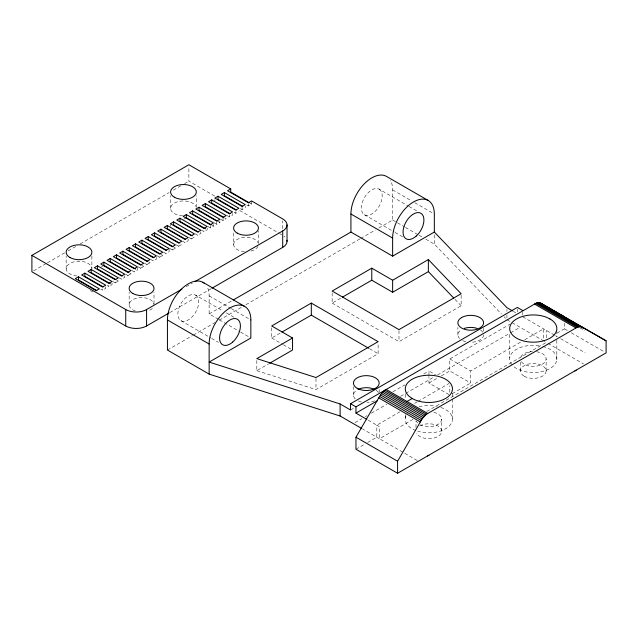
<?xml version="1.0" encoding="UTF-8"?>
<svg xmlns="http://www.w3.org/2000/svg" width="638" height="638" viewBox="0 0 638 638"><rect width="100%" height="100%" fill="white"/><g stroke="black" fill="none" stroke-linecap="round" stroke-linejoin="round"><path stroke-width="0.48" stroke-dasharray="3.19 2.39" d="M66.161 268.662L66.161 256.109M91.88 256.109L91.88 268.662A12.856 7.425 0 0 0 79.303 261.245A12.856 7.425 0 0 0 66.177 268.343A12.856 7.425 0 0 0 78.187 276.071M100.844 289.229L102.511 290.194L102.511 287.81M105.677 286.773L105.677 288.36L102.511 290.194M107.184 285.569L108.851 286.534L108.851 284.947M112.025 283.113L112.025 284.7L108.851 286.534M112.695 281.422L115.199 282.873L115.199 280.489M115.199 282.873L118.365 281.039L118.365 279.452M119.035 277.761L121.539 279.205L121.539 276.82M124.713 275.783L124.713 277.378L121.539 279.205M125.383 274.101L127.879 275.544L127.879 273.16M129.155 304.781L129.155 292.22M127.879 275.544L131.053 273.71L131.053 272.123M131.723 270.44L134.227 271.884L134.227 270.297M137.401 267.665L137.401 270.049L134.227 271.884M138.071 266.772L140.567 268.223L140.567 266.628M140.567 268.223L143.741 266.389L143.741 264.802M144.411 263.111L146.915 264.555L146.915 262.17M146.915 264.555L150.089 262.728L150.089 261.133M150.751 259.451L153.256 260.894L153.256 258.51M153.997 303.816L153.997 292.22M156.43 257.473L156.43 259.068L153.256 260.894M157.1 255.79L159.604 257.234L159.604 254.849M159.604 257.234L162.77 255.399L162.77 253.812M163.44 252.122L165.944 253.573L165.944 251.189M169.118 249.354L169.118 251.739L165.944 253.573M170.466 226.083L170.466 224.496M170.601 208.371L170.601 195.81M169.788 248.461L172.292 249.905L172.292 248.318M172.292 249.905L175.458 248.078L175.458 246.491M176.128 244.801L178.632 246.244L178.632 243.86M182.476 241.14L184.972 242.584L184.972 240.199M188.146 239.162L188.146 240.749L184.972 242.584M214.703 196.073L188.872 181.16L188.872 166.678M188.816 237.48L191.32 238.923L191.32 236.539M196.313 207.406L196.313 195.81M195.164 233.811L197.66 235.255L197.66 232.878M200.834 231.841L200.834 233.428L197.66 235.255M201.504 230.151L204.008 231.594L204.008 230.007M207.183 228.173L207.183 229.768L204.008 231.594M218.499 319.327L209.136 313.92L209.136 295.865A29.484 17.019 -60 0 0 206.776 286.111M244.394 251.595A12.417 7.17 0 0 1 233.596 244.482L233.596 230.964M258.43 243.517L258.43 230.964M282.706 228.579L282.706 220.852M353.444 395.105L353.444 386.772M379.163 392.33L379.163 389.555M378.82 227.989L392.633 220.022L392.633 189.925A29.492 17.027 -60 0 0 390.281 180.155M416 427.516L416 421.04M448.969 394.579L428.951 383.015L428.951 376.54M428.951 375.607L428.951 370.981L435.618 374.833M441.719 431.224L441.719 419.182M449.798 392.282L449.798 385.799M520.448 342.231L470.653 370.981L470.653 383.015L449.798 370.981L449.798 358.939L509.898 324.24M457.869 334.822L457.869 327.414M506.931 317.844L506.931 315.068M506.931 311.36L506.931 309.51M517.354 311.886L517.354 309.207M520.425 370.941L520.425 361.674M522.777 315.02L522.777 312.333M546.136 370.941L546.136 358.899M546.295 337.797L546.295 330.388M556.974 333.18L564.478 328.849L564.478 323.291M33.623 270.799L46.566 263.327M47.427 262.832L64.677 252.871M68.122 250.878L75.89 246.396M80.197 243.907L169.038 192.62M173.353 190.124L181.112 185.642M184.557 183.656L188.872 181.16M101.482 266.708L103.858 265.336M183.951 219.097L186.328 217.725M178.632 246.244L181.806 244.418L180.139 243.453M191.32 238.923L194.494 237.089L192.82 236.124M207.844 226.49L210.349 227.933L213.523 226.099L213.523 224.512M214.193 222.829L216.697 224.273L219.863 222.439L219.863 220.852M220.533 219.161L223.037 220.604L226.211 218.778L224.544 217.813M226.881 215.5L229.385 216.944L232.551 215.118L232.551 213.523M234.058 212.318L235.725 213.283L238.899 211.449M240.398 208.658L242.065 209.623L245.239 207.789L245.239 206.202M246.746 204.997L248.413 205.954L251.587 204.128L251.587 200.946M186.216 286.661L192.245 283.184M169.844 312.532L211.202 288.663M209.136 313.92L232.344 300.53M167.435 350.047L192.461 335.596M193.322 335.102L214.894 322.645M219.209 320.156L241.642 307.197M245.949 304.709L359.84 238.947M360.709 238.452L375.375 229.983M271.692 327.812L271.692 338.004L280.305 333.028M332.167 292.906L332.167 303.09L340.772 298.113M256.827 360.47L256.827 370.662L268.734 363.788M256.827 370.662L315.985 389.579L378.127 353.707L378.127 342.59M332.167 303.09L398.981 341.665L461.146 305.777L461.146 294.66M350.541 409.987L354.84 407.507M392.88 391.804L404.907 384.858M423.799 373.956L428.951 370.981M355.007 422.627L361.89 418.656M365.327 416.67L367.049 415.673M371.348 413.193L386.827 404.253M400.584 396.31L404.883 393.829M405.744 393.335L434.119 376.954M437.556 374.969L509.786 333.267M510.647 332.765L520.106 327.31M428.951 383.015L437.285 378.206M441.456 375.798L449.798 370.981M399.994 411.773L376.811 425.155L367.64 419.86M414.596 403.344L417.172 401.852M418.026 401.358L448.945 383.518M524.739 339.751L543.632 328.849L543.632 340.883L511.867 322.549M355.964 449.232L364.306 444.415M367.64 442.493L376.811 437.197L376.811 425.155L379.482 426.694L379.482 438.737L418.432 461.218M452.302 393.614L470.653 383.015M413.017 419.373L379.482 438.737L362.536 428.951M426.774 411.43L546.295 342.423L544.294 341.266M392.633 189.925L411.358 200.731M414.764 202.701L434.334 214.001M379.147 189.191A14.746 8.509 -60 0 1 374.474 212.031A14.746 8.509 -60 0 1 361.706 204.662A14.746 8.509 -60 0 1 379.147 189.191L408.089 205.899M408.942 206.393L417.451 211.306M579.83 327.772L584.926 330.715M392.633 220.022L404.548 226.897M405.401 227.391L418.169 234.76M419.014 235.255L422.42 237.216M425.825 239.178L434.334 244.099L501.452 313.992M564.478 328.849L567.876 330.811M571.273 332.765L604.401 351.889M364.41 214.735L394.196 231.929M395.05 232.423L402.706 236.842M513.343 311.36L515.751 312.748M522.777 316.807L554.765 335.277M555.61 335.763L557.309 336.744M560.69 338.698L585.245 352.87M506.923 319.702L511.046 322.078M547.994 343.404L583.555 363.931M249.913 203.163L251.587 204.128M239.665 210.484L279.261 233.349M280.122 233.851L281.844 234.84M218.196 221.474L219.863 222.439M449.798 358.939L470.653 370.981M211.856 225.142L213.523 226.099M369.561 348.763L378.127 353.707M173.791 247.113L175.458 248.078M161.103 254.442L162.77 255.399M209.136 295.865L230.414 308.154M231.267 308.64L250.846 319.941M148.415 261.763L150.089 262.728M271.692 338.004L282.538 344.265M283.368 344.743L290.88 349.074M195.651 295.147A14.738 8.509 -60 0 1 190.985 317.971A14.738 8.509 -60 0 1 178.225 310.602A14.738 8.509 -60 0 1 195.651 295.147L222.885 310.865M226.291 312.835L233.955 317.253M142.075 265.424L143.741 266.389M219.352 319.821L239.776 331.616M240.63 332.103L250.838 338.004M129.386 272.753L131.053 273.71M116.698 280.074L118.365 281.039M180.921 320.667L210.707 337.861M211.561 338.355L218.371 342.287M90.325 290.489L93.658 292.411M504.187 316.847L505.559 318.274M454.998 299.374L461.146 305.777M556.815 330.46L556.815 336.33M556.815 340.245L556.815 359.816M509.738 334.495L509.738 357.982M483.58 328.339L483.58 331.114M452.438 393.279L452.438 398.176M452.438 399.157L452.438 418.727M434.334 234.832L434.334 244.099M405.282 394.196L405.282 399.093M405.282 414.748L405.282 419.645M398.981 330.556L398.981 341.665M315.985 378.47L315.985 389.579M248.413 203.578L248.413 205.954M242.065 207.238L242.065 209.623M235.725 211.696L235.725 213.283M229.385 214.559L229.385 216.944M223.037 218.228L223.037 220.604M216.697 221.888L216.697 224.273M214.87 199.654L214.87 201.241M210.349 225.549L210.349 227.933M433.784 412.323A12.856 7.425 0 0 1 439.853 423.034A12.856 7.425 0 0 1 420.594 424.868M417.723 422.898A12.856 7.425 0 0 1 416.439 421.104M536.606 351.729A12.856 7.425 0 0 1 542.755 363.915A12.856 7.425 0 0 1 521.198 361.435M520.855 356.977A12.856 7.425 0 0 1 532.443 351.49M419.772 425.977A12.856 7.425 0 0 1 439.391 426.966A12.856 7.425 0 0 1 434.295 437.955A12.856 7.425 0 0 1 416.439 433.146M374.57 400.792A12.856 7.425 0 0 1 367.145 402.514M361.387 401.964A12.856 7.425 0 0 1 358.038 400.792M355.167 398.822A12.856 7.425 0 0 1 357.216 389.858M376.149 390.336A12.856 7.425 0 0 1 378.39 392.569M483.58 334.822A12.856 7.425 0 0 1 470.724 342.247M465.804 341.681A12.856 7.425 0 0 1 462.454 340.509M459.591 338.531A12.856 7.425 0 0 1 461.633 329.575M480.574 330.053A12.856 7.425 0 0 1 483.141 332.9M542.818 346.442A23.59 13.621 0 0 1 551.12 367.807A23.59 13.621 0 0 1 513.303 366.148M512.099 364.904A23.59 13.621 0 0 1 515.568 349.903A23.59 13.621 0 0 1 540.904 346.011M440.85 407.459A23.59 13.621 0 0 1 449.431 425.857A23.59 13.621 0 0 1 417.762 431.2M415.992 430.602A23.59 13.621 0 0 1 407.363 413.568M419.102 406.781A23.59 13.621 0 0 1 437.15 406.43M152.33 308.361A12.417 7.17 0 0 1 147.785 310.993M135.368 310.993A12.417 7.17 0 0 1 135.368 298.568A12.417 7.17 0 0 1 153.997 304.781M258.007 246.34A12.417 7.17 0 0 1 249.227 251.412M233.596 244.482A12.417 7.17 0 0 1 244.394 237.376A12.417 7.17 0 0 1 258.007 242.631M283.982 236.18A14.746 8.509 0 0 1 285.05 237.105M182.62 215.78A12.856 7.425 0 0 1 170.609 208.698A12.856 7.425 0 0 1 181.503 201.034A12.856 7.425 0 0 1 195.874 206.449M524.189 376.189A12.856 7.425 0 0 0 545.697 372.863A12.856 7.425 0 0 0 529.947 363.772A12.856 7.425 0 0 0 524.189 376.189"/><path stroke-width="0.96" d="M249.083 202.685L230.733 192.086L230.733 188.912L188.872 164.74L31.9 255.367L31.9 271.788L125.734 325.962A14.746 8.509 0 0 0 146.588 325.962L168.982 313.035M78.482 276.812L75.316 278.639L96.163 290.681L99.337 288.847L78.482 276.812L78.482 279.986L96.832 290.585M84.83 273.144L81.656 274.978L102.511 287.02L105.677 285.186L84.83 273.144L84.83 276.326L103.181 286.917M91.17 269.483L87.996 271.317L108.851 283.352L112.025 281.525L91.17 269.483L91.17 272.665L110.358 283.735M97.518 265.823L94.344 267.657L115.199 279.691L118.365 277.857L97.518 265.823L97.518 268.997L115.869 279.596M103.858 262.162L100.684 263.988L121.539 276.031L124.713 274.196L103.858 262.162L103.858 265.336L122.209 275.935M110.207 258.494L107.032 260.328L127.879 272.37L131.053 270.536L110.207 258.494L110.207 261.676L128.549 272.266M116.547 254.833L113.373 256.667L134.227 268.702L137.401 266.875L116.547 254.833L116.547 258.015L135.727 269.084M122.887 251.173L119.721 253.007L140.567 265.041L143.741 263.207L122.887 251.173L122.887 254.347L141.237 264.945M125.734 325.962L125.734 309.542L31.9 255.367M129.235 247.512L126.061 249.338L146.915 261.381L150.089 259.546L129.235 247.512L129.235 250.686L147.585 261.285M135.575 243.844L132.409 245.678L153.256 257.72L156.43 255.886L135.575 243.844L135.575 247.026L153.925 257.616M141.923 240.183L138.749 242.017L159.604 254.052L162.77 252.225L141.923 240.183L141.923 243.365L160.274 253.956M146.588 325.962L146.588 309.542L181.91 289.15M148.263 236.523L145.089 238.357L165.944 250.391L169.118 248.557L148.263 236.523L148.263 239.697L166.614 250.295M154.611 232.862L151.437 234.688L172.292 246.731L175.458 244.896L154.611 232.862L154.611 236.036L172.962 246.635M160.951 229.194L157.777 231.028L178.632 243.07L181.806 241.236L160.951 229.194L160.951 232.376L179.302 242.966M167.3 225.533L164.126 227.367L184.972 239.402L188.146 237.575L167.3 225.533L167.3 228.715L185.642 239.306M204.487 283.4A29.484 17.019 -60 0 0 181.328 289.229A29.484 17.019 -60 0 0 167.435 319.941L167.435 350.047L209.144 374.115L340.11 416.008L361.69 428.465M173.64 221.872L170.466 223.707L191.32 235.741L194.494 233.915L173.64 221.872L173.64 225.047L191.99 235.645M179.98 218.212L176.814 220.038L197.66 232.08L200.834 230.246L179.98 218.212L179.98 221.386L198.33 231.985M186.328 214.543L183.154 216.378L204.008 228.42L207.183 226.586L186.328 214.543L186.328 217.725L205.508 228.803M250.846 319.941L250.838 338.004L209.144 362.081L209.144 374.115M212.063 288.161L282.706 247.377L282.706 230.956A14.746 8.509 0 0 0 282.706 218.914L251.587 200.946L248.413 202.78L227.559 190.738L230.733 188.912M287.028 241.355L287.028 224.935M340.11 416.008L340.11 403.966L209.144 362.081L209.144 344.018A29.484 17.019 -60 0 1 229.991 307.907A29.484 17.019 -60 0 1 250.838 319.949M522.777 310.546L517.354 307.42L350.541 403.726L350.541 409.987L340.11 403.966M366.802 419.373L355.964 413.121L355.964 406.861L536.702 302.875L538.958 302.651L540.896 303.249L606.1 340.828L606.1 352.87L397.578 473.26L355.964 449.232L355.964 437.197L380.455 394.938L382.561 392.314L386.126 389.443L427.739 413.472L577.119 327.318L580.572 326.68L582.51 327.278L606.1 340.828M397.578 473.26L397.578 461.218L422.077 418.959L425.331 415.226L427.739 413.472M574.91 370.981L576.186 370.144M192.668 210.883L189.502 212.717L210.349 224.751L213.523 222.925L192.668 210.883L192.668 214.065L211.019 224.656M199.016 207.222L195.842 209.057L216.697 221.091L219.863 219.265L199.016 207.222L199.016 210.396L217.367 220.995M205.356 203.562L202.182 205.388L223.037 217.43L226.211 215.596L205.356 203.562L205.356 206.736L223.707 217.335M211.704 199.893L208.53 201.728L229.385 213.77L232.551 211.936L211.704 199.893L211.704 203.075L230.055 213.666M218.044 196.233L214.87 198.067L235.725 210.101L238.899 208.275L218.044 196.233L218.044 199.415L236.395 210.006M224.393 192.572L221.219 194.407L242.065 206.441L245.239 204.615L224.393 192.572L224.393 195.754L242.735 206.345M194.829 281.693L282.706 230.956M233.197 300.035L350.932 232.065L392.633 256.141L434.334 232.057L434.334 214.001A29.492 17.027 -60 0 0 413.488 201.959A29.492 17.027 -60 0 0 392.633 238.078L392.633 256.141M292.547 338.004L256.827 358.62L315.985 377.544L378.127 341.665L311.312 303.09L271.692 325.962L292.547 338.004L292.547 350.039L269.587 363.293M371.779 268.175L332.167 291.048L398.981 329.631L461.146 293.735L428.361 259.586L392.633 280.218L371.779 268.175L371.779 280.218L392.633 292.252L428.361 271.629L428.361 259.586M282.028 332.031L311.312 315.132L368.708 348.268M342.494 297.125L371.779 280.218M355.964 413.121L377.425 400.72M406.972 401.485L412.188 398.471L412.746 398.798A23.59 13.621 0 0 0 451.289 393.072A23.59 13.621 0 0 0 426.017 375.327A23.59 13.621 0 0 0 408.838 396.046L412.188 398.471M427.5 455.987L428.951 455.253M564.478 316.807L540.896 303.249M428.234 200.499L386.524 176.423A29.492 17.027 -60 0 0 363.804 184.326A29.492 17.027 -60 0 0 350.924 214.001L350.932 232.065M539.971 302.851L583.315 327.868M538.958 302.651L583.993 328.65M537.858 302.659L579.479 326.688M536.702 302.875L578.315 326.903M535.505 303.289L577.119 327.318M534.285 303.903L575.899 327.932M350.924 214.001L392.633 238.078M512.545 310.897L506.931 307.66L434.334 232.057M203.028 282.371L244.737 306.447M384.905 390.233L426.527 414.261M383.717 391.198L425.331 415.226M382.561 392.314L424.174 416.343M381.468 393.566L423.082 417.595M380.455 394.938L422.077 418.959M379.546 396.389L421.16 420.418M378.741 397.913L420.354 421.933M350.541 403.726L355.964 406.861M167.435 319.941L209.144 344.018M355.964 437.197L397.578 461.218M428.361 271.629L453.634 297.946M392.633 280.218L392.633 292.252M311.312 303.09L311.312 315.132M358.038 389.419A12.856 7.425 0 0 1 374.57 389.419M464.297 328.395A12.856 7.425 0 0 1 477.152 328.395M146.588 309.542A14.746 8.509 0 0 1 125.734 309.542M286.901 240.247A14.746 8.509 0 0 1 282.706 247.377M461.633 317.533L459.591 319.072A12.856 7.425 0 0 0 469.6 330.181A12.856 7.425 0 0 0 482.806 320.244A12.856 7.425 0 0 0 461.633 317.533M549.924 318.952L546.423 317.253A23.59 13.621 0 0 0 509.969 326.465A23.59 13.621 0 0 0 539.836 341.641A23.59 13.621 0 0 0 551.041 319.598L549.924 318.952M357.216 388.319A12.856 7.425 0 0 0 378.725 384.993A12.856 7.425 0 0 0 362.974 375.902A12.856 7.425 0 0 0 357.216 388.319M416.183 236.108A14.746 8.509 -60 0 0 420.857 213.267A14.746 8.509 -60 0 0 403.415 228.739A14.746 8.509 -60 0 0 416.183 236.108M232.687 342.048A14.738 8.509 -60 0 0 237.36 319.223A14.738 8.509 -60 0 0 219.927 334.679A14.738 8.509 -60 0 0 232.687 342.048M174.365 197.198A12.856 7.425 0 0 0 195.874 193.872A12.856 7.425 0 0 0 180.131 184.781A12.856 7.425 0 0 0 174.365 197.198M132.792 293.432A12.417 7.17 0 0 0 153.575 290.218A12.417 7.17 0 0 0 138.366 281.43A12.417 7.17 0 0 0 132.792 293.432M237.232 233.133A12.417 7.17 0 0 0 258.007 229.919A12.417 7.17 0 0 0 242.799 221.139A12.417 7.17 0 0 0 237.232 233.133M69.933 257.489A12.856 7.425 0 0 0 91.441 254.163A12.856 7.425 0 0 0 75.691 245.072A12.856 7.425 0 0 0 69.933 257.489"/></g></svg>
